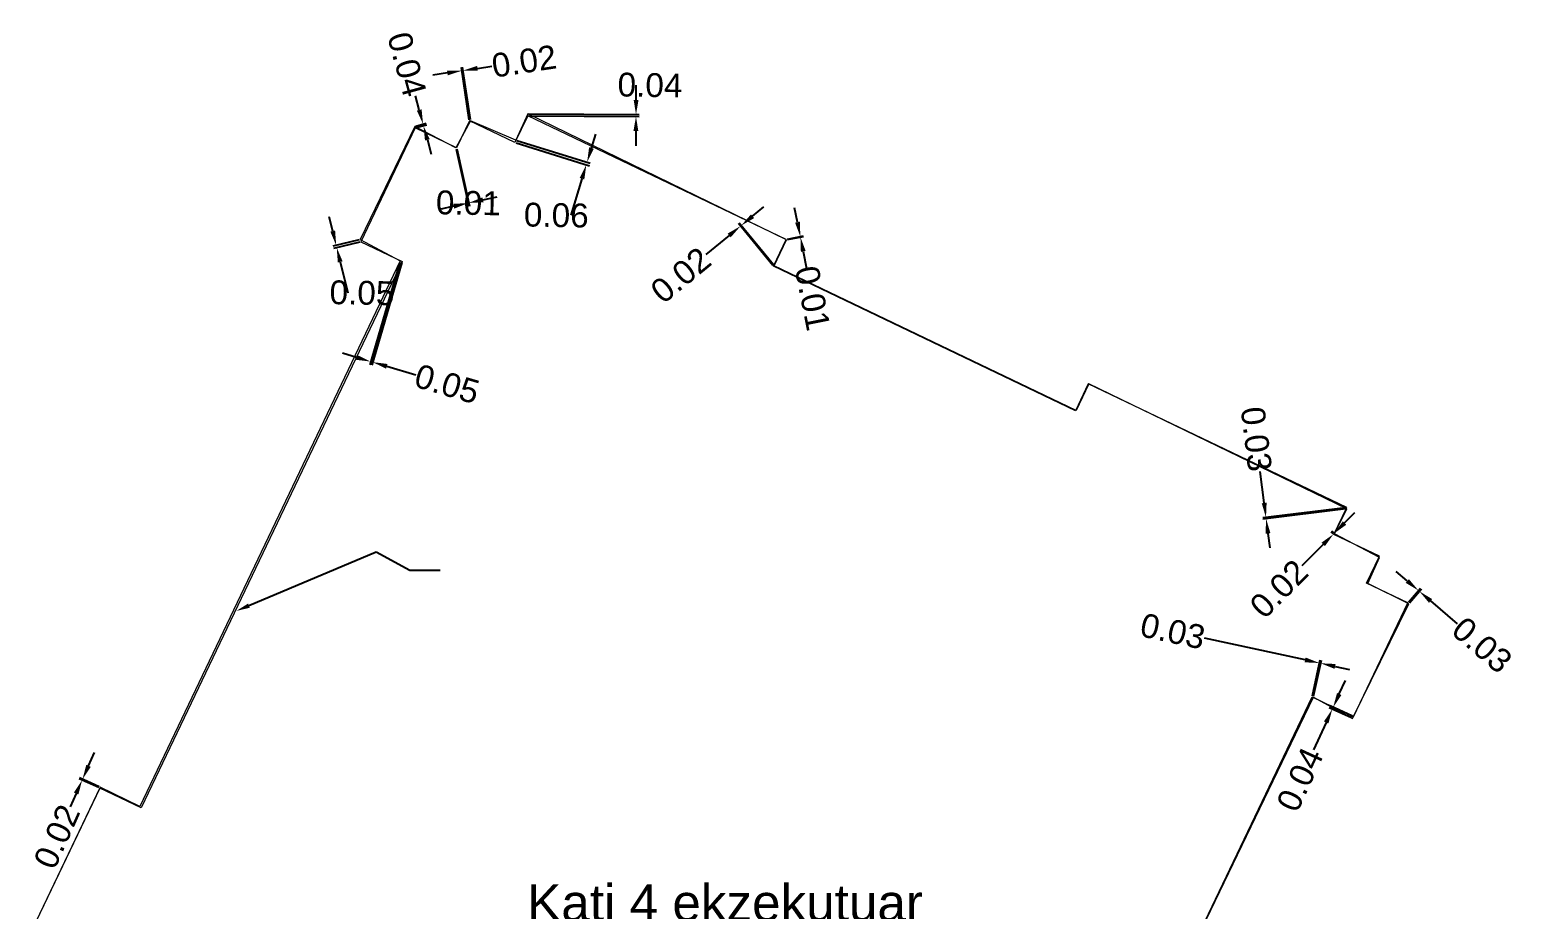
# Model space of a CAD drawing. Header units: metres. Extents: x 7511817.6 to 7511862.7, y 4693252.7 to 4693309.5.
# Drawn here: x 7511828.59 to 7511861.01, y 4693290.28 to 4693309.46 of the extents above; entities that cross this region are included whole.
import ezdxf
from ezdxf import colors
from ezdxf.entities.mleader import LeaderData, LeaderLine
from ezdxf.math import Vec2, Vec3

# ---------------------------------------------------------------- set-up
doc = ezdxf.new("R2010")
doc.units = ezdxf.units.M
for name, color, linetype, lineweight in [('dim', 7, 'Continuous', 0), ('kati 4 ekzekutim', 1, 'Continuous', 0), ('kati 4 ekzekutim pikat', 1, 'Continuous', 0), ('kati 4 projekt', 250, 'Continuous', 0)]:
    doc.layers.add(name, color=color, linetype=linetype, lineweight=lineweight)
doc.styles.get("Standard").update_dxf_attribs({"font": 'arial.ttf'})
doc.dimstyles.get("Standard").update_dxf_attribs({"dimtxt": 0.18, "dimasz": 0.18, "dimexe": 0.18, "dimexo": 0.0625, "dimgap": 0.09, "dimtad": 0, "dimtih": 1, "dimtoh": 1, "dimdec": 4, "dimzin": 0, "dimdsep": 46, "dimtxsty": 'Standard', "dimcen": 0.09, "dimadec": 0, "dimazin": 0, "dimtfac": 1, "dimtdec": 4, "dimtofl": 0, "dimtmove": 0, "dimatfit": 3, "dimfxl": 1, "dimtolj": 1, "dimtzin": 0, "dimarcsym": 0})

# ---------------------------------------------------------------- blocks, each defined once
blk = doc.blocks.new('*D36')
at = {"layer": 'Defpoints', "color": 0, "transparency": 16777216}
for p in [(7511858.878877234, 4693297.233296662), (7511858.648187622, 4693296.963661868), (7511858.67, 4693296.945, 643.92)]:
    blk.add_point(p, dxfattribs=at)
at = {"layer": 'dim', "color": 0, "lineweight": -2, "transparency": 16777216}
for p, q in [((7511858.635725435, 4693297.441328396), (7511858.392573636, 4693297.649360131)), ((7511858.664440102, 4693296.982658102), (7511858.925684375, 4693297.288005817)), ((7511858.686252479, 4693296.963996234), (7511858.947496752, 4693297.269343949)), ((7511859.14384141, 4693297.006603058), (7511859.726696616, 4693296.507933585))]:
    blk.add_line(p, q, dxfattribs=at)
at = {"layer": 'dim', "color": 0, "transparency": 16777216}
for points in [[(7511858.670397391, 4693297.481853696), (7511858.601053479, 4693297.400803097), (7511858.878877234, 4693297.233296662)], [(7511859.178513365, 4693297.047128359), (7511859.109169453, 4693296.96607776), (7511858.900689611, 4693297.214634794)]]:
    blk.add_solid(points, dxfattribs=at)
at = {"layer": 'dim', "color": 0, "transparency": 16777216, "insert": (7511860.267224226, 4693296.045478044), "char_height": 0.52, "attachment_point": 5, "rotation": 319.4509206074109}
blk.add_mtext('\\A1;0.03', dxfattribs=at)
blk = doc.blocks.new('*D37')
at = {"layer": 'Defpoints', "color": 0, "transparency": 16777216}
for p in [(7511857.018143822, 4693294.686958008), (7511857.444, 4693294.444, 643.923), (7511857.461825814, 4693294.482725421)]:
    blk.add_point(p, dxfattribs=at)
at = {"layer": 'dim', "color": 0, "lineweight": -2, "transparency": 16777216}
for p, q in [((7511857.151948703, 4693294.977640401), (7511857.285753585, 4693295.268322793)), ((7511857.421290438, 4693294.454453507), (7511856.934914468, 4693294.678338685)), ((7511857.439116253, 4693294.493178927), (7511856.952740282, 4693294.717064106)), ((7511856.866513124, 4693294.357550194), (7511856.591554815, 4693293.760221174))]:
    blk.add_line(p, q, dxfattribs=at)
at = {"layer": 'dim', "color": 0, "transparency": 16777216}
for points in [[(7511857.103501638, 4693294.999941215), (7511857.200395769, 4693294.955339586), (7511857.018143822, 4693294.686958008)], [(7511856.818066059, 4693294.379851008), (7511856.914960189, 4693294.335249379), (7511857.000318007, 4693294.648232587)]]:
    blk.add_solid(points, dxfattribs=at)
at = {"layer": 'dim', "color": 0, "transparency": 16777216, "insert": (7511856.294550873, 4693293.114999456), "char_height": 0.52, "attachment_point": 5, "rotation": 65.28277026552773}
blk.add_mtext('\\A1;0.04', dxfattribs=at)
blk = doc.blocks.new('*D38')
at = {"layer": 'Defpoints', "color": 0, "transparency": 16777216}
for p in [(7511856.747844681, 4693295.646835453), (7511856.559667039, 4693294.914129745), (7511856.588, 4693294.908, 643.913)]:
    blk.add_point(p, dxfattribs=at)
at = {"layer": 'dim', "color": 0, "lineweight": -2, "transparency": 16777216}
for p, q in [((7511856.406747624, 4693295.720630707), (7511854.21576423, 4693296.194642937)), ((7511856.564953406, 4693294.93856444), (7511856.734736458, 4693295.723337118)), ((7511856.593286368, 4693294.932434695), (7511856.76306942, 4693295.717207373)), ((7511857.060608774, 4693295.579169944), (7511857.37337287, 4693295.511504435))]:
    blk.add_line(p, q, dxfattribs=at)
at = {"layer": 'dim', "color": 0, "transparency": 16777216}
for points in [[(7511856.418025209, 4693295.772758055), (7511856.395470039, 4693295.668503357), (7511856.719511719, 4693295.652965197)], [(7511857.07188636, 4693295.631297293), (7511857.04933119, 4693295.527042594), (7511856.747844681, 4693295.646835453)]]:
    blk.add_solid(points, dxfattribs=at)
at = {"layer": 'dim', "color": 0, "transparency": 16777216, "insert": (7511853.520488154, 4693296.345063685), "char_height": 0.52, "attachment_point": 5, "rotation": 347.79238412341584}
blk.add_mtext('\\A1;0.03', dxfattribs=at)
blk = doc.blocks.new('*D39')
at = {"layer": 'Defpoints', "color": 0, "transparency": 16777216}
for p in [(7511857.314479899, 4693299.04241717), (7511857.318, 4693299.014000001, 643.912), (7511855.553445234, 4693298.824273673)]:
    blk.add_point(p, dxfattribs=at)
at = {"layer": 'dim', "color": 0, "lineweight": -2, "transparency": 16777216}
for p, q in [((7511855.514106747, 4693299.141846472), (7511855.42894057, 4693299.829378268)), ((7511857.289669524, 4693299.03934385), (7511855.481991354, 4693298.815422513)), ((7511857.293189625, 4693299.010926682), (7511855.485511456, 4693298.787005344)), ((7511855.596303823, 4693298.478283705), (7511855.635642312, 4693298.160710905))]:
    blk.add_line(p, q, dxfattribs=at)
at = {"layer": 'dim', "color": 0, "transparency": 16777216}
for points in [[(7511855.567035547, 4693299.148402887), (7511855.461177946, 4693299.135290058), (7511855.553445234, 4693298.824273673)], [(7511855.649232624, 4693298.484840119), (7511855.543375023, 4693298.47172729), (7511855.556965335, 4693298.795856505)]]:
    blk.add_solid(points, dxfattribs=at)
at = {"layer": 'dim', "color": 0, "transparency": 16777216, "insert": (7511855.341490923, 4693300.535344118), "char_height": 0.52, "attachment_point": 5, "rotation": 277.06139176474727}
blk.add_mtext('\\A1;0.03', dxfattribs=at)
blk = doc.blocks.new('*D40')
at = {"layer": 'Defpoints', "color": 0, "transparency": 16777216}
for p in [(7511857.034067083, 4693298.456013961), (7511857.04213709, 4693298.479836779), (7511857.049999999, 4693298.471999999, 643.927)]:
    blk.add_point(p, dxfattribs=at)
at = {"layer": 'dim', "color": 0, "lineweight": -2, "transparency": 16777216}
for p, q in [((7511857.268034354, 4693298.706487229), (7511857.493931617, 4693298.933137681)), ((7511857.016360017, 4693298.473662184), (7511856.975207823, 4693298.514677624)), ((7511857.032292933, 4693298.489648223), (7511856.991140739, 4693298.530663664)), ((7511856.800306912, 4693298.23720029), (7511856.33638784, 4693297.771734418))]:
    blk.add_line(p, q, dxfattribs=at)
at = {"layer": 'dim', "color": 0, "transparency": 16777216}
for points in [[(7511857.230259279, 4693298.744136773), (7511857.305809429, 4693298.668837686), (7511857.04213709, 4693298.479836779)], [(7511856.762531837, 4693298.274849833), (7511856.838081987, 4693298.199550746), (7511857.026204174, 4693298.46385074)]]:
    blk.add_solid(points, dxfattribs=at)
at = {"layer": 'dim', "color": 0, "transparency": 16777216, "insert": (7511855.836095128, 4693297.269773629), "char_height": 0.52, "attachment_point": 5, "rotation": 45.09535881652744}
blk.add_mtext('\\A1;0.02', dxfattribs=at)
blk = doc.blocks.new('*D44')
at = {"layer": 'Defpoints', "color": 0, "transparency": 16777216}
for p in [(7511844.106470695, 4693305.18958081), (7511844.809818096, 4693304.301541248), (7511844.825000001, 4693304.314000001, 643.998)]:
    blk.add_point(p, dxfattribs=at)
at = {"layer": 'dim', "color": 0, "lineweight": -2, "transparency": 16777216}
for p, q in [((7511844.353839762, 4693305.392579691), (7511844.601208827, 4693305.59557857)), ((7511844.793958808, 4693304.320866956), (7511844.045614041, 4693305.232780098)), ((7511844.809140713, 4693304.333325709), (7511844.060795947, 4693305.24523885)), ((7511843.843919723, 4693304.974123179), (7511843.335904593, 4693304.557229895))]:
    blk.add_line(p, q, dxfattribs=at)
at = {"layer": 'dim', "color": 0, "transparency": 16777216}
for points in [[(7511843.810086577, 4693305.015351357), (7511843.87775287, 4693304.932895001), (7511844.091288789, 4693305.177122058)], [(7511844.320006615, 4693305.433807869), (7511844.387672909, 4693305.351351513), (7511844.106470695, 4693305.18958081)]]:
    blk.add_solid(points, dxfattribs=at)
at = {"layer": 'dim', "color": 0, "transparency": 16777216, "insert": (7511842.788058464, 4693304.107650033), "char_height": 0.52, "attachment_point": 5, "rotation": 39.37338527781216}
blk.add_mtext('\\A1;0.02', dxfattribs=at)
blk = doc.blocks.new('*D45')
at = {"layer": 'Defpoints', "color": 0, "transparency": 16777216}
for p in [(7511845.090231013, 4693304.88794435), (7511845.092000001, 4693304.879000001, 643.997), (7511845.396400727, 4693304.948497713)]:
    blk.add_point(p, dxfattribs=at)
at = {"layer": 'dim', "color": 0, "lineweight": -2, "transparency": 16777216}
for p, q in [((7511845.334314675, 4693305.262417005), (7511845.272228623, 4693305.576336298)), ((7511845.114755958, 4693304.892794823), (7511845.467032568, 4693304.962467074)), ((7511845.116524946, 4693304.883850474), (7511845.468801555, 4693304.953522725)), ((7511845.460255767, 4693304.625634071), (7511845.533688076, 4693304.254345879))]:
    blk.add_line(p, q, dxfattribs=at)
at = {"layer": 'dim', "color": 0, "transparency": 16777216}
for points in [[(7511845.386634558, 4693305.27276468), (7511845.281994793, 4693305.25206933), (7511845.396400727, 4693304.948497713)], [(7511845.51257565, 4693304.635981747), (7511845.407935885, 4693304.615286396), (7511845.398169715, 4693304.939553363)]]:
    blk.add_solid(points, dxfattribs=at)
at = {"layer": 'dim', "color": 0, "transparency": 16777216, "insert": (7511845.661967664, 4693303.605739049), "char_height": 0.52, "attachment_point": 5, "rotation": 281.18741697611694}
blk.add_mtext('\\A1;0.01', dxfattribs=at)
blk = doc.blocks.new('*D46')
at = {"layer": 'Defpoints', "color": 0, "transparency": 16777216}
for p in [(7511839.451737458, 4693307.584222159), (7511839.452, 4693307.625, 643.999), (7511841.811532525, 4693307.56902899)]:
    blk.add_point(p, dxfattribs=at)
at = {"layer": 'dim', "color": 0, "lineweight": -2, "transparency": 16777216}
for p, q in [((7511841.813855294, 4693307.929800199), (7511841.81591552, 4693308.249793567)), ((7511839.47673694, 4693307.584061204), (7511841.883531033, 4693307.568565439)), ((7511839.476999482, 4693307.624839045), (7511841.883793575, 4693307.60934328)), ((7511841.809472298, 4693307.249035623), (7511841.807412071, 4693306.929042256))]:
    blk.add_line(p, q, dxfattribs=at)
at = {"layer": 'dim', "color": 0, "transparency": 16777216}
for points in [[(7511841.760523066, 4693307.930143571), (7511841.867187523, 4693307.929456828), (7511841.811795067, 4693307.609806831)], [(7511841.75614007, 4693307.249378994), (7511841.862804527, 4693307.248692252), (7511841.811532525, 4693307.56902899)]]:
    blk.add_solid(points, dxfattribs=at)
at = {"layer": 'dim', "color": 0, "transparency": 16777216, "insert": (7511842.117431766, 4693308.24979357), "char_height": 0.52, "attachment_point": 5, "rotation": 359}
blk.add_mtext('\\A1;0.04', dxfattribs=at)
blk = doc.blocks.new('*D47')
at = {"layer": 'Defpoints', "color": 0, "transparency": 16777216}
for p in [(7511838.013745711, 4693308.565036932), (7511838.17895014, 4693307.472363831), (7511838.202999999, 4693307.476, 643.927)]:
    blk.add_point(p, dxfattribs=at)
at = {"layer": 'dim', "color": 0, "lineweight": -2, "transparency": 16777216}
for p, q in [((7511837.697341664, 4693308.517198882), (7511837.380937618, 4693308.469360832)), ((7511838.175212792, 4693307.497082897), (7511838.00298215, 4693308.636227842)), ((7511838.199262651, 4693307.500719066), (7511838.027032008, 4693308.63986401)), ((7511838.354199617, 4693308.616511149), (7511838.670603664, 4693308.664349198))]:
    blk.add_line(p, q, dxfattribs=at)
at = {"layer": 'dim', "color": 0, "transparency": 16777216}
for points in [[(7511837.689368656, 4693308.569932889), (7511837.705314672, 4693308.464464874), (7511838.013745711, 4693308.565036932)], [(7511838.346226608, 4693308.669245157), (7511838.362172625, 4693308.563777141), (7511838.03779557, 4693308.568673099)]]:
    blk.add_solid(points, dxfattribs=at)
at = {"layer": 'dim', "color": 0, "transparency": 16777216, "insert": (7511839.371340966, 4693308.770295713), "char_height": 0.52, "attachment_point": 5, "rotation": 8.597598758865075}
blk.add_mtext('\\A1;0.02', dxfattribs=at)
blk = doc.blocks.new('*D48')
at = {"layer": 'Defpoints', "color": 0, "transparency": 16777216}
for p in [(7511836.667999999, 4693304.417999999, 643.977), (7511836.712175516, 4693304.405024175), (7511836.023785182, 4693302.224804341)]:
    blk.add_point(p, dxfattribs=at)
at = {"layer": 'dim', "color": 0, "lineweight": -2, "transparency": 16777216}
for p, q in [((7511836.660954324, 4693304.394013368), (7511836.003493639, 4693302.155722843)), ((7511836.705129841, 4693304.381037543), (7511836.047669157, 4693302.142747018)), ((7511835.716756305, 4693302.314988977), (7511835.409727428, 4693302.405173613)), ((7511836.374989578, 4693302.12164388), (7511837.006632511, 4693301.936109254))]:
    blk.add_line(p, q, dxfattribs=at)
at = {"layer": 'dim', "color": 0, "transparency": 16777216}
for points in [[(7511835.731787077, 4693302.366160457), (7511835.701725531, 4693302.263817497), (7511836.023785182, 4693302.224804341)], [(7511836.39002035, 4693302.17281536), (7511836.359958805, 4693302.0704724), (7511836.0679607, 4693302.211828517)]]:
    blk.add_solid(points, dxfattribs=at)
at = {"layer": 'dim', "color": 0, "transparency": 16777216, "insert": (7511837.691030978, 4693301.735078566), "char_height": 0.52, "attachment_point": 5, "rotation": 343.63072469519085}
blk.add_mtext('\\A1;0.05', dxfattribs=at)
blk = doc.blocks.new('*D49')
at = {"layer": 'Defpoints', "color": 0, "transparency": 16777216}
for p in [(7511835.798000001, 4693304.886000001, 644.013), (7511835.81001681, 4693304.836428469), (7511835.271973041, 4693304.758483963)]:
    blk.add_point(p, dxfattribs=at)
at = {"layer": 'dim', "color": 0, "lineweight": -2, "transparency": 16777216}
for p, q in [((7511835.196584187, 4693305.069476762), (7511835.121195334, 4693305.380469561)), ((7511835.773703689, 4693304.880110247), (7511835.201999661, 4693304.741521471)), ((7511835.785720497, 4693304.830538714), (7511835.214016469, 4693304.691949939)), ((7511835.359378703, 4693304.397919632), (7511835.523293827, 4693303.721739789))]:
    blk.add_line(p, q, dxfattribs=at)
at = {"layer": 'dim', "color": 0, "transparency": 16777216}
for points in [[(7511835.24841632, 4693305.082041571), (7511835.144752054, 4693305.056911953), (7511835.271973041, 4693304.758483963)], [(7511835.411210836, 4693304.410484442), (7511835.30754657, 4693304.385354824), (7511835.28398985, 4693304.708912431)]]:
    blk.add_solid(points, dxfattribs=at)
at = {"layer": 'dim', "color": 0, "transparency": 16777216, "insert": (7511835.834889712, 4693303.72173979), "char_height": 0.52, "attachment_point": 5, "rotation": 359}
blk.add_mtext('\\A1;0.05', dxfattribs=at)
blk = doc.blocks.new('*D50')
at = {"layer": 'Defpoints', "color": 0, "transparency": 16777216}
for p in [(7511836.986999998, 4693307.352, 643.942), (7511836.996378615, 4693307.317364916), (7511837.176577184, 4693307.366159759)]:
    blk.add_point(p, dxfattribs=at)
at = {"layer": 'dim', "color": 0, "lineweight": -2, "transparency": 16777216}
for p, q in [((7511837.083559886, 4693307.709671146), (7511836.999921204, 4693308.018547449)), ((7511837.01113096, 4693307.358534272), (7511837.236695736, 4693307.419613546)), ((7511837.020509577, 4693307.323899187), (7511837.246074353, 4693307.384978462)), ((7511837.260215866, 4693307.057283456), (7511837.343854548, 4693306.748407152))]:
    blk.add_line(p, q, dxfattribs=at)
at = {"layer": 'dim', "color": 0, "transparency": 16777216}
for points in [[(7511837.135039268, 4693307.723610926), (7511837.032080501, 4693307.695731366), (7511837.167198567, 4693307.400794843)], [(7511837.31169525, 4693307.071223235), (7511837.208736483, 4693307.043343674), (7511837.176577184, 4693307.366159759)]]:
    blk.add_solid(points, dxfattribs=at)
at = {"layer": 'dim', "color": 0, "transparency": 16777216, "insert": (7511836.814270144, 4693308.704153817), "char_height": 0.52, "attachment_point": 5, "rotation": 285.1514208896967}
blk.add_mtext('\\A1;0.04', dxfattribs=at)
blk = doc.blocks.new('*D51')
at = {"layer": 'Defpoints', "color": 0, "transparency": 16777216}
for p in [(7511839.171324666, 4693306.997818998), (7511839.188999999, 4693307.054999999, 643.999), (7511840.745645069, 4693306.573822341)]:
    blk.add_point(p, dxfattribs=at)
at = {"layer": 'dim', "color": 0, "lineweight": -2, "transparency": 16777216}
for p, q in [((7511840.840148958, 4693306.879549368), (7511840.934652848, 4693307.185276394)), ((7511839.19520959, 4693306.990435882), (7511840.796758316, 4693306.495377965)), ((7511839.212884923, 4693307.047616882), (7511840.814433649, 4693306.552558966)), ((7511840.633465845, 4693306.210914314), (7511840.38732833, 4693305.414641375))]:
    blk.add_line(p, q, dxfattribs=at)
at = {"layer": 'dim', "color": 0, "transparency": 16777216}
for points in [[(7511840.789194454, 4693306.895300017), (7511840.891103463, 4693306.86379872), (7511840.745645069, 4693306.573822341)], [(7511840.58251134, 4693306.226664962), (7511840.68442035, 4693306.195163665), (7511840.727969735, 4693306.51664134)]]:
    blk.add_solid(points, dxfattribs=at)
at = {"layer": 'dim', "color": 0, "transparency": 16777216, "insert": (7511840.073400589, 4693305.414641376), "char_height": 0.52, "attachment_point": 5, "rotation": 359}
blk.add_mtext('\\A1;0.06', dxfattribs=at)
blk = doc.blocks.new('*D52')
at = {"layer": 'Defpoints', "color": 0, "transparency": 16777216}
for p in [(7511837.885000001, 4693306.883, 643.942), (7511837.898537349, 4693306.885960671), (7511838.161746413, 4693305.682465473)]:
    blk.add_point(p, dxfattribs=at)
at = {"layer": 'dim', "color": 0, "lineweight": -2, "transparency": 16777216}
for p, q in [((7511837.890341347, 4693306.858577265), (7511838.163592145, 4693305.609167324)), ((7511837.903878696, 4693306.861537935), (7511838.177129493, 4693305.612127995)), ((7511838.474357429, 4693305.750834714), (7511838.786968444, 4693305.819203954)), ((7511837.83559805, 4693305.611135562), (7511837.522987034, 4693305.542766321))]:
    blk.add_line(p, q, dxfattribs=at)
at = {"layer": 'dim', "color": 0, "transparency": 16777216}
for points in [[(7511838.462962556, 4693305.802936549), (7511838.485752302, 4693305.698732878), (7511838.161746413, 4693305.682465473)], [(7511837.824203176, 4693305.663237398), (7511837.846992923, 4693305.559033726), (7511838.148209065, 4693305.679504802)]]:
    blk.add_solid(points, dxfattribs=at)
at = {"layer": 'dim', "color": 0, "transparency": 16777216, "insert": (7511838.154977739, 4693305.680985138), "char_height": 0.52, "attachment_point": 5, "rotation": 359}
blk.add_mtext('\\A1;0.01', dxfattribs=at)
blk = doc.blocks.new('*D54')
at = {"layer": 'Defpoints', "color": 0, "transparency": 16777216}
for p in [(7511829.738807071, 4693293.119123584), (7511830.115480156, 4693292.927933563), (7511830.123999998, 4693292.946999999, 643.937)]:
    blk.add_point(p, dxfattribs=at)
at = {"layer": 'dim', "color": 0, "lineweight": -2, "transparency": 16777216}
for p, q in [((7511829.869358074, 4693293.411281822), (7511829.999909077, 4693293.703440059)), ((7511830.101175135, 4693292.957199296), (7511829.673071466, 4693293.14849756)), ((7511829.599736225, 4693292.807898911), (7511829.469185222, 4693292.515740676)), ((7511830.092655293, 4693292.938132861), (7511829.664551624, 4693293.129431125))]:
    blk.add_line(p, q, dxfattribs=at)
at = {"layer": 'dim', "color": 0, "transparency": 16777216}
for points in [[(7511829.820665034, 4693293.433040323), (7511829.918051113, 4693293.389523321), (7511829.738807071, 4693293.119123584)], [(7511829.551043184, 4693292.829657412), (7511829.648429263, 4693292.78614041), (7511829.730287228, 4693293.100057149)]]:
    blk.add_solid(points, dxfattribs=at)
at = {"layer": 'dim', "color": 0, "transparency": 16777216, "insert": (7511829.180055046, 4693291.868700358), "char_height": 0.52, "attachment_point": 5, "rotation": 65.92250468236311}
blk.add_mtext('\\A1;0.02', dxfattribs=at)

msp = doc.modelspace()

# ---------------------------------------------------------------- linework, layer by layer
at = {"layer": 'kati 4 ekzekutim', "elevation": 643.937, "flags": 128}
msp.add_lwpolyline([(7511850.847, 4693282.999), (7511856.588, 4693294.908), (7511857.444, 4693294.444), (7511858.67, 4693296.945), (7511857.774, 4693297.384), (7511858.027, 4693297.956), (7511857.05, 4693298.472), (7511857.318, 4693299.014), (7511851.69, 4693301.739), (7511851.416, 4693301.159), (7511844.825, 4693304.314), (7511845.092, 4693304.879), (7511839.452, 4693307.625), (7511839.189, 4693307.055), (7511838.203, 4693307.476), (7511837.885, 4693306.883), (7511836.987, 4693307.352), (7511835.798, 4693304.886), (7511836.668, 4693304.418), (7511830.991, 4693292.523), (7511830.124, 4693292.947), (7511828.65, 4693289.857)], dxfattribs=at)
at = {"layer": 'kati 4 projekt', "flags": 128}
msp.add_lwpolyline([(7511850.865130386, 4693283.005634842), (7511856.559667039, 4693294.914129745), (7511857.461825814, 4693294.48272542), (7511858.648187622, 4693296.963661868), (7511857.746030822, 4693297.395065249), (7511858.026443626, 4693297.981468434), (7511857.034067085, 4693298.456013962), (7511857.314479899, 4693299.042417169), (7511851.675986333, 4693301.738694796), (7511851.395573542, 4693301.152291635), (7511844.809818095, 4693304.301541248), (7511845.090231013, 4693304.887944349), (7511839.451737458, 4693307.58422216), (7511839.171324668, 4693306.997819), (7511838.17895014, 4693307.472363831), (7511837.898537349, 4693306.885960671), (7511836.996378617, 4693307.317364916), (7511835.810016809, 4693304.836428468), (7511836.712175517, 4693304.405024175), (7511831.017638865, 4693292.49652927), (7511830.115480157, 4693292.927933563), (7511828.648705932, 4693289.860594509)], dxfattribs=at)

# ---------------------------------------------------------------- dimensions: what is measured, and where the dimension line sits
at = {"layer": 'dim', "color": 5}
for base, p1, p2, angle, picture, middle in [((7511837.176577184, 4693307.366159759), (7511836.987, 4693307.352, 643.942), (7511836.996378617, 4693307.317364916), 285.1514208896966, '*D50', (7511836.814270144, 4693308.704153817)), ((7511838.013745711, 4693308.565036932), (7511838.203, 4693307.476, 643.927), (7511838.17895014, 4693307.472363831), 188.59760092803873, '*D47', (7511839.371340966, 4693308.770295713)), ((7511844.106470695, 4693305.18958081), (7511844.809818095, 4693304.301541248), (7511844.825, 4693304.314, 643.998), 39.37338527781216, '*D44', (7511842.788058464, 4693304.107650033)), ((7511845.396400727, 4693304.948497713), (7511845.092, 4693304.879, 643.997), (7511845.090231013, 4693304.887944349), 101.18741697611694, '*D45', (7511845.661967664, 4693303.605739049)), ((7511836.023785182, 4693302.224804341), (7511836.712175517, 4693304.405024175), (7511836.668, 4693304.418, 643.977), 163.63072469519088, '*D48', (7511837.691030978, 4693301.735078566)), ((7511855.553445234, 4693298.824273673), (7511857.318, 4693299.014, 643.912), (7511857.314479899, 4693299.042417169), 97.06139176474728, '*D39', (7511855.341490923, 4693300.535344118)), ((7511857.04213709, 4693298.479836779), (7511857.034067085, 4693298.456013962), (7511857.05, 4693298.472, 643.927), 45.095358816527444, '*D40', (7511855.836095128, 4693297.269773629)), ((7511858.878877234, 4693297.233296662), (7511858.67, 4693296.945, 643.92), (7511858.648187622, 4693296.963661868), 139.45092060741092, '*D36', (7511860.267224226, 4693296.045478044)), ((7511856.747844681, 4693295.646835453), (7511856.559667039, 4693294.914129745), (7511856.588, 4693294.908, 643.913), 347.79238412341584, '*D38', (7511853.520488154, 4693296.345063685)), ((7511857.018143822, 4693294.686958008), (7511857.444, 4693294.444, 643.923), (7511857.461825814, 4693294.48272542), 65.28277026552773, '*D37', (7511856.294550873, 4693293.114999456)), ((7511829.738807071, 4693293.119123584), (7511830.115480157, 4693292.927933563), (7511830.124, 4693292.947, 643.937), 65.92250572480441, '*D54', (7511829.180055046, 4693291.868700358))]:
    dim = msp.add_linear_dim(base=base, p1=p1, p2=p2, angle=angle, dimstyle='Standard', override={"dimscale": 0.4, "dimtxt": 1.3, "dimasz": 0.8, "dimtih": 0, "dimtoh": 0, "dimdec": 2, "dimcen": 0, "dimtdec": 2}, dxfattribs=at)
    dim.commit()
    dim.dimension.update_dxf_attribs({"geometry": picture, "text_midpoint": middle, "dimtype": 161})
for base, p1, p2, angle, picture, middle in [((7511841.811532525, 4693307.56902899), (7511839.452, 4693307.625, 643.999), (7511839.451737458, 4693307.58422216), 269.6311152476191, '*D46', (7511842.117431766, 4693308.24979357)), ((7511840.745645069, 4693306.573822341), (7511839.171324668, 4693306.997819), (7511839.189, 4693307.055, 643.999), 72.82299464132088, '*D51', (7511840.073400589, 4693305.414641376)), ((7511838.161746413, 4693305.682465473), (7511837.885, 4693306.883, 643.942), (7511837.898537349, 4693306.885960671), 12.336565239051044, '*D52', (7511838.154977739, 4693305.680985138)), ((7511835.271973041, 4693304.758483963), (7511835.810016809, 4693304.836428468), (7511835.798, 4693304.886, 644.013), 103.62641361927625, '*D49', (7511835.834889712, 4693303.72173979))]:
    dim = msp.add_linear_dim(base=base, p1=p1, p2=p2, angle=angle, dimstyle='Standard', override={"dimscale": 0.4, "dimtxt": 1.3, "dimasz": 0.8, "dimtih": 0, "dimtoh": 0, "dimdec": 2, "dimcen": 0, "dimtdec": 2}, dxfattribs=at)
    dim.commit()
    dim.dimension.update_dxf_attribs({"geometry": picture, "text_midpoint": middle, "dimtype": 161, "text_rotation": 359})

# ---------------------------------------------------------------- leaders
at = {"layer": 'kati 4 ekzekutim pikat'}
ml = msp.add_multileader_mtext('Standard', dxfattribs=at)
ml.set_content('Kati 4 ekzekutuar\\P %<475.721>% m²', color=256)
ml.set_leader_properties()
ml.build(insert=Vec2(0, 0))
ml.multileader.update_dxf_attribs({"text_left_attachment_type": 6, "text_right_attachment_type": 6, "dogleg_length": 0.36, "arrow_head_size": 0.3})
ctx = ml.context
ctx.base_point, ctx.char_height, ctx.arrow_head_size, ctx.landing_gap_size, ctx.plane_origin = Vec3(7511839.202338529, 4693289.867244213), 0.8, 0.3, 0.3, Vec3(7511851.532061932, 4693285.223665833)
ctx.left_attachment, ctx.right_attachment, ctx.text_align_type = 6, 6, 2
notes = []
notes.append((ctx, [(0, (1, 1, 0), (7511848.73096063, 4693289.867244213), (-1, 0), 0.36, [(0, [(7511851.982593913, 4693285.354650219), (7511851.081272925, 4693287.820791792)], 0, [])])]))
ctx.mtext.insert, ctx.mtext.alignment, ctx.mtext.flow_direction = Vec3(7511848.07096063, 4693290.827244213), 3, 5
at = {"layer": 'kati 4 projekt'}
ml = msp.add_multileader_mtext('Standard', dxfattribs=at)
ml.set_content('', color=256)
ml.set_leader_properties()
ml.build(insert=Vec2(0, 0))
ml.multileader.update_dxf_attribs({"text_left_attachment_type": 6, "text_right_attachment_type": 6, "dogleg_length": 0.36, "arrow_head_size": 0.3})
ctx = ml.context
ctx.base_point, ctx.char_height, ctx.arrow_head_size, ctx.landing_gap_size, ctx.plane_origin = Vec3(7511837.238925399, 4693297.678807692), 0.8, 0.3, 0.3, Vec3(7511845.616744476, 4693291.207089549)
ctx.left_attachment, ctx.right_attachment = 6, 6
notes.append((ctx, [(1, (1, 1, 0), (7511836.878925399, 4693297.678807692), (1, 0), 0.36, [(0, [(7511833.092860577, 4693296.787362286), (7511836.14317513, 4693298.076233732)], 0, [])])]))
ctx.mtext.insert, ctx.mtext.flow_direction = Vec3(7511837.538925399, 4693298.638807692), 5
for ctx, leaders in notes:
    for number, flags, end, landing, length, lines in leaders:
        leader = LeaderData()
        leader.index, (leader.has_last_leader_line, leader.has_dogleg_vector, leader.attachment_direction) = number, flags
        leader.last_leader_point, leader.dogleg_vector, leader.dogleg_length = Vec3(end), Vec3(landing), length
        for number, points, colour, breaks in lines:
            line = LeaderLine()
            line.index, line.vertices, line.color, line.breaks = number, Vec3.list(points), colors.encode_raw_color(colour), breaks
            leader.lines.append(line)
        ctx.leaders.append(leader)

doc.saveas('drawing.dxf')
